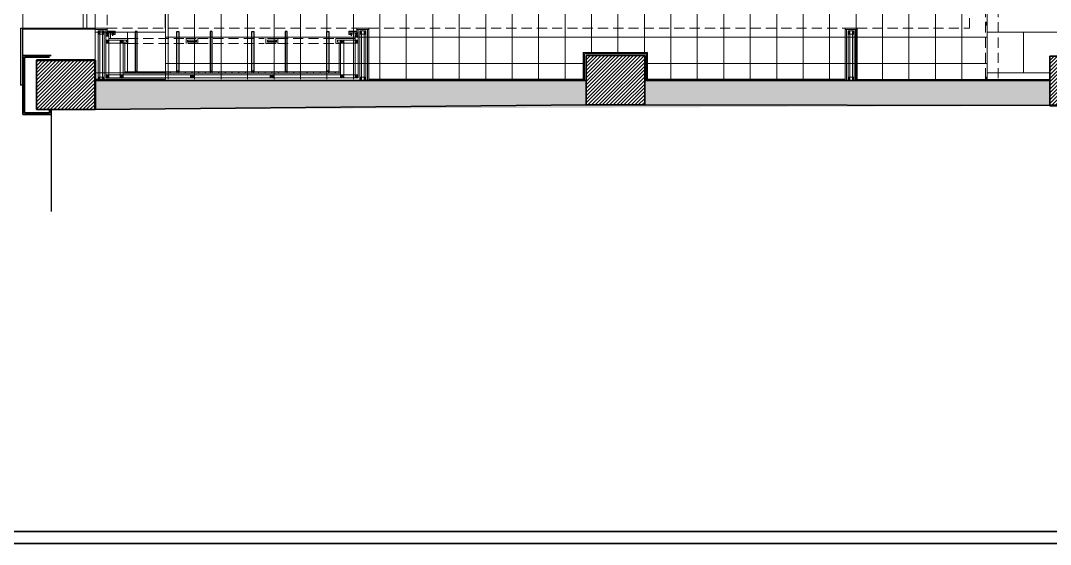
# Model space of a CAD drawing. Header units: millimetres. Extents: x 54215 to 67697, y 23496 to 56611.
# Drawn here: x 56308 to 57592, y 52211 to 52863 of the extents above; entities that cross this region are included whole.
import ezdxf

# ---------------------------------------------------------------- set-up
doc = ezdxf.new("R2010")
doc.units = ezdxf.units.MM
doc.linetypes.add('DASHED', pattern=[19.05, 12.7, -6.35])
for name, color, linetype, lineweight in [('- 0.09', 9, 'Continuous', 9), ('- 0.35', 3, 'Continuous', 35), ('- 0.50', 30, 'Continuous', 50), ('no3_cam kesit arka', 141, 'Continuous', 18), ('no3_cam kesit on', 131, 'Continuous', 18), ('no3_duvar kaplama', 8, 'Continuous', 0), ('no3_duvar mevcut', 4, 'Continuous', 35), ('no3_döşeme kaplama', 8, 'Continuous', 0), ('no3_kutu profil gorunus', 8, 'Continuous', 0), ('no3_kutuprofil kesit', 74, 'Continuous', 18), ('no3_mobilya aydınlatma', 50, 'Continuous', 13), ('no3_paslanmaz gorunus arka', 173, 'Continuous', 13), ('no3_paslanmaz gorunus on', 163, 'Continuous', 15), ('no3_tefriş izdüşüm', 87, 'Continuous', 15)]:
    doc.layers.add(name, color=color, linetype=linetype, lineweight=lineweight)
doc.layers.add('0 rölöve', color=7, linetype='Continuous', true_color=0xf1380e)
doc.layers.add('no3_ahsap kesit on', color=7, linetype='Continuous', lineweight=20, true_color=0xfca103)
doc.layers.add('no3_alçıpan kesit', color=7, linetype='Continuous', lineweight=20, true_color=0xf5003d)

# ---------------------------------------------------------------- blocks, each defined once
blk = doc.blocks.new('plan girişblok')
at = {"layer": '- 0.09'}
h = blk.add_hatch(dxfattribs=at)
h.set_pattern_fill('ANSI31', color=256)
h.set_pattern_definition([(45, (2446.458, 1691.4684), (-2.245064, 2.245064), [])])
h.paths.add_polyline_path([(3742.1, 3361.5), (3669.1, 3361.5), (3669.1, 3300), (3742.1, 3300)])
h.paths.add_polyline_path([(4427.6, 3357), (4354.1, 3357), (4354.1, 3295.5), (4427.6, 3295.5)])
h.paths.add_polyline_path([(5009.1, 3356), (4935.6, 3356), (4935.6, 3294.5), (5009.1, 3294.5)])
h.paths.add_polyline_path([(5006.1, 2568.5), (4933.1, 2568.5), (4933.1, 2507), (5006.1, 2507)])
h.paths.add_polyline_path([(4427.6, 2569.5), (4354.6, 2569.5), (4354.6, 2508), (4427.6, 2508)])
h.paths.add_polyline_path([(3742.1, 2563.5), (3669.1, 2563.5), (3669.1, 2502), (3742.1, 2502)])
at = {"layer": 'no3_duvar kaplama'}
h = blk.add_hatch(color=256, dxfattribs=at)
h.dxf.hatch_style = 1
h.paths.add_polyline_path([(3669.1, 2563.5), (3687.1, 2563.5), (3669.1, 2563.5), (3669.1, 2502), (3687.1, 2502), (5226.7, 2507.9), (5230.3, 3356), (3742.1, 3357), (3687.1, 3361.5), (3669.1, 3361.5), (3669.1, 3294), (3687.1, 3294), (3687.1, 3300), (3669.1, 3300), (3669.1, 3361.5), (3742.1, 3361.5), (3742.1, 3322), (4354.1, 3322), (4354.1, 3357), (4427.6, 3357), (4427.6, 3323), (4935.6, 3323), (4935.6, 3356), (5009.1, 3356), (5009.1, 3319), (5144.6, 3319), (5144.6, 3310.5), (5191.1, 3310.5), (5191.1, 2573), (5169.1, 2573), (5169.1, 2538.5), (5006.1, 2538.5), (5006.1, 2507), (4933.1, 2507), (4933.1, 2538.5), (4427.6, 2538.5), (4427.6, 2508), (4354.6, 2508), (4354.6, 2538.5), (3742.1, 2538.5), (3742.1, 2502), (3669.1, 2502)])
h.paths.add_polyline_path([(5191.1, 2684.9), (5191.1, 2661.6), (5203.3, 2661.6), (5203.3, 2684.9)], flags=17)
at = {"layer": '- 0.35'}
for p, q in [((3652.1, 2569.5), (3652.1, 2496)), ((3687.1, 2569.5), (3652.1, 2569.5)), ((3685.1, 2567.5), (3654.1, 2567.5)), ((3654.1, 2567.5), (3654.1, 2498)), ((3687.1, 2496), (3652.1, 2496)), ((3685.1, 2498), (3654.1, 2498))]:
    blk.add_line(p, q, dxfattribs=at)
at = {"layer": '- 0.35', "color": 2}
for p, q in [((3685.1, 2498), (3685.1, 2502)), ((3687.1, 2496), (3687.1, 2502))]:
    blk.add_line(p, q, dxfattribs=at)
at = {"layer": '- 0.50'}
for p, q in [((3742.1, 2563.5), (3669.1, 2563.5)), ((3742.1, 2563.5), (3742.1, 2502)), ((4933.1, 2507), (5006.1, 2507))]:
    blk.add_line(p, q, dxfattribs=at)
blk.add_line((3652.1, 2569.5), (3652.1, 2603.5))
for points in [[(3792.1, 2550), (3794.6, 2550), (3794.6, 2599.5), (3792.1, 2599.5)], [(3846.6, 2550), (3844.1, 2550), (3844.1, 2599.5), (3846.6, 2599.5)], [(3885.5, 2550), (3888, 2550), (3888, 2599.5), (3885.5, 2599.5)], [(3940, 2550), (3937.5, 2550), (3937.5, 2599.5), (3940, 2599.5)], [(3979, 2550), (3981.5, 2550), (3981.5, 2599.5), (3979, 2599.5)], [(4033.5, 2550), (4031, 2550), (4031, 2599.5), (4033.5, 2599.5)]]:
    blk.add_lwpolyline(points, close=True)
at = {"layer": '0 rölöve'}
blk.add_line((3687.1, 2496), (3687.1, 2375.1), dxfattribs=at)
at = {"layer": 'no3_ahsap kesit on'}
for p, q in [((3757.1, 2603.5), (3742.1, 2603.5)), ((3742.1, 2603.5), (3742.1, 2601.7)), ((3757.1, 2601.7), (3742.1, 2601.7)), ((3755.3, 2597.7), (3767.1, 2597.7)), ((3759.3, 2597.7), (3759.3, 2588.7)), ((3761.1, 2597.7), (3761.1, 2590.5)), ((3765.3, 2595.5), (3765.3, 2597.7)), ((3767.1, 2595.5), (3765.3, 2595.5)), ((3767.1, 2599.5), (3767.1, 2595.5)), ((4058.5, 2599.5), (4058.5, 2595.5)), ((4070.3, 2597.7), (4058.5, 2597.7)), ((4058.5, 2595.5), (4060.3, 2595.5)), ((4060.3, 2595.5), (4060.3, 2597.7)), ((4064.5, 2597.7), (4064.5, 2590.5)), ((4066.3, 2597.7), (4066.3, 2588.7)), ((4083.5, 2603.5), (4068.5, 2603.5)), ((4068.5, 2603.5), (4068.5, 2597.7)), ((4083.5, 2601.7), (4068.5, 2601.7)), ((4070.3, 2601.7), (4070.3, 2597.7)), ((4692.5, 2603.5), (4677.5, 2603.5)), ((4677.5, 2603.5), (4677.5, 2538.5)), ((4692.5, 2601.7), (4677.5, 2601.7)), ((4679.3, 2601.7), (4679.3, 2538.5)), ((3777.3, 2586.3), (3777.3, 2545.5)), ((3779.1, 2584.5), (3779.1, 2547.5)), ((4046.5, 2584.5), (4046.5, 2547.5)), ((4048.3, 2586.3), (4048.3, 2545.5)), ((3777.3, 2547.5), (4048.3, 2547.5)), ((3777.3, 2545.5), (4048.3, 2545.5))]:
    blk.add_line(p, q, dxfattribs=at)
for points in [[(3757.1, 2597.7), (3757.1, 2603.5), (3742.1, 2603.5)], [(3755.3, 2597.7), (3755.3, 2601.7), (3742.1, 2601.7)], [(4083.5, 2538.5), (4083.5, 2603.5), (4068.5, 2603.5)], [(4081.7, 2538.5), (4081.7, 2601.7), (4068.5, 2601.7)], [(4692.5, 2538.5), (4692.5, 2603.5), (4677.5, 2603.5)], [(4690.7, 2538.5), (4690.7, 2601.7), (4677.5, 2601.7)], [(3759.3, 2590.5), (3783.1, 2590.5), (3783.1, 2584.5), (3777.3, 2584.5)], [(3759.3, 2588.7), (3781.3, 2588.7), (3781.3, 2586.3), (3777.3, 2586.3)], [(4066.3, 2590.5), (4042.5, 2590.5), (4042.5, 2584.5), (4048.3, 2584.5)], [(4066.3, 2588.7), (4044.3, 2588.7), (4044.3, 2586.3), (4048.3, 2586.3)], [(3779.1, 2547.5), (3783.8, 2547.5), (3783.8, 2549), (3783.5, 2549.3), (3779.1, 2549.3)], [(3885.6, 2549.3), (3880.1, 2549.3), (3879.8, 2549), (3879.8, 2547.5), (3885.6, 2547.5)], [(3937.8, 2547.5), (3945.8, 2547.5), (3945.8, 2549), (3945.5, 2549.3), (3940.1, 2549.3)], [(4046.5, 2549.3), (4042.1, 2549.3), (4041.8, 2549), (4041.8, 2547.5), (4046.5, 2547.5)]]:
    blk.add_lwpolyline(points, dxfattribs=at)
for points in [[(3857.9, 2588.7), (3857.9, 2586.9), (3867.9, 2586.9), (3867.9, 2588.7)], [(3957.6, 2588.7), (3957.6, 2586.9), (3967.6, 2586.9), (3967.6, 2588.7)], [(3792.1, 2549), (3791.8, 2549.3), (3784.4, 2549.3), (3784.1, 2549), (3784.1, 2547.5), (3792.1, 2547.5)], [(3802.6, 2549), (3802.3, 2549.3), (3794.9, 2549.3), (3794.6, 2549), (3794.6, 2547.5), (3802.6, 2547.5)], [(3810.9, 2549), (3810.6, 2549.3), (3803.2, 2549.3), (3802.9, 2549), (3802.9, 2547.5), (3810.9, 2547.5)], [(3819.2, 2549), (3818.9, 2549.3), (3811.5, 2549.3), (3811.2, 2549), (3811.2, 2547.5), (3819.2, 2547.5)], [(3827.5, 2549), (3827.2, 2549.3), (3819.8, 2549.3), (3819.5, 2549), (3819.5, 2547.5), (3827.5, 2547.5)], [(3835.8, 2549), (3835.5, 2549.3), (3828.1, 2549.3), (3827.8, 2549), (3827.8, 2547.5), (3835.8, 2547.5)], [(3844.1, 2549), (3843.8, 2549.3), (3836.4, 2549.3), (3836.1, 2549), (3836.1, 2547.5), (3844.1, 2547.5)], [(3854.6, 2549), (3854.3, 2549.3), (3846.9, 2549.3), (3846.6, 2549), (3846.6, 2547.5), (3854.6, 2547.5)], [(3862.9, 2549), (3862.6, 2549.3), (3855.2, 2549.3), (3854.9, 2549), (3854.9, 2547.5), (3862.9, 2547.5)], [(3871.2, 2549), (3870.9, 2549.3), (3863.5, 2549.3), (3863.2, 2549), (3863.2, 2547.5), (3871.2, 2547.5)], [(3879.5, 2549), (3879.2, 2549.3), (3871.8, 2549.3), (3871.5, 2549), (3871.5, 2547.5), (3879.5, 2547.5)], [(3896.1, 2549), (3895.8, 2549.3), (3888.4, 2549.3), (3888.1, 2549), (3888.1, 2547.5), (3896.1, 2547.5)], [(3904.4, 2549), (3904.1, 2549.3), (3896.7, 2549.3), (3896.4, 2549), (3896.4, 2547.5), (3904.4, 2547.5)], [(3912.7, 2549), (3912.4, 2549.3), (3905, 2549.3), (3904.7, 2549), (3904.7, 2547.5), (3912.7, 2547.5)], [(3921, 2549), (3920.7, 2549.3), (3913.3, 2549.3), (3913, 2549), (3913, 2547.5), (3921, 2547.5)], [(3929.3, 2549), (3929, 2549.3), (3921.6, 2549.3), (3921.3, 2549), (3921.3, 2547.5), (3929.3, 2547.5)], [(3937.6, 2549), (3937.3, 2549.3), (3929.9, 2549.3), (3929.6, 2549), (3929.6, 2547.5), (3937.6, 2547.5)], [(3954.1, 2549), (3953.8, 2549.3), (3946.4, 2549.3), (3946.1, 2549), (3946.1, 2547.5), (3954.1, 2547.5)], [(3962.4, 2549), (3962.1, 2549.3), (3954.7, 2549.3), (3954.4, 2549), (3954.4, 2547.5), (3962.4, 2547.5)], [(3970.7, 2549), (3970.4, 2549.3), (3963, 2549.3), (3962.7, 2549), (3962.7, 2547.5), (3970.7, 2547.5)], [(3979, 2549), (3978.7, 2549.3), (3971.3, 2549.3), (3971, 2549), (3971, 2547.5), (3979, 2547.5)], [(3989.5, 2549), (3989.2, 2549.3), (3981.8, 2549.3), (3981.5, 2549), (3981.5, 2547.5), (3989.5, 2547.5)], [(3997.8, 2549), (3997.5, 2549.3), (3990.1, 2549.3), (3989.8, 2549), (3989.8, 2547.5), (3997.8, 2547.5)], [(4006.1, 2549), (4005.8, 2549.3), (3998.4, 2549.3), (3998.1, 2549), (3998.1, 2547.5), (4006.1, 2547.5)], [(4014.4, 2549), (4014.1, 2549.3), (4006.7, 2549.3), (4006.4, 2549), (4006.4, 2547.5), (4014.4, 2547.5)], [(4022.7, 2549), (4022.4, 2549.3), (4015, 2549.3), (4014.7, 2549), (4014.7, 2547.5), (4022.7, 2547.5)], [(4031, 2549), (4030.7, 2549.3), (4023.3, 2549.3), (4023, 2549), (4023, 2547.5), (4031, 2547.5)], [(4041.5, 2549), (4041.2, 2549.3), (4033.8, 2549.3), (4033.5, 2549), (4033.5, 2547.5), (4041.5, 2547.5)]]:
    blk.add_lwpolyline(points, close=True, dxfattribs=at)
at = {"layer": 'no3_alçıpan kesit'}
for p, q in [((3652.1, 2603.5), (3742.1, 2603.5)), ((3652.1, 2602.3), (3742.1, 2602.3)), ((3757.1, 2599.5), (3767.1, 2599.5)), ((4068.5, 2599.5), (4058.5, 2599.5))]:
    blk.add_line(p, q, dxfattribs=at)
for points in [[(4351.4, 2538.5), (4351.4, 2572.7), (4430.8, 2572.7), (4430.8, 2538.5)], [(4352.6, 2538.5), (4352.6, 2571.5), (4429.6, 2571.5), (4429.6, 2538.5)]]:
    blk.add_lwpolyline(points, dxfattribs=at)
at = {"layer": 'no3_cam kesit arka'}
for points in [[(3757.1, 2599.5), (3767.1, 2599.5), (3767.1, 2599.9), (3757.1, 2599.9)], [(4068.5, 2599.5), (4058.5, 2599.5), (4058.5, 2599.9), (4068.5, 2599.9)]]:
    blk.add_lwpolyline(points, close=True, dxfattribs=at)
at = {"layer": 'no3_cam kesit on'}
blk.add_lwpolyline([(4351, 2540), (4351, 2573.1), (4431.2, 2573.1), (4431.2, 2540)], dxfattribs=at)
at = {"layer": 'no3_duvar kaplama', "linetype": 'DASHED'}
for p, q in [((4832.8, 2603.5), (4832.8, 2934.3)), ((3757.1, 2603.5), (4068.5, 2603.5)), ((4083.5, 2603.5), (4677.5, 2603.5)), ((4692.5, 2603.5), (4832.8, 2603.5)), ((3783.1, 2590.5), (3855.5, 2590.5)), ((3783.1, 2584.5), (3855.5, 2584.5)), ((3870.3, 2590.5), (3952.8, 2590.5)), ((3870.3, 2584.5), (3952.8, 2584.5)), ((3970, 2590.5), (4042.5, 2590.5)), ((3970, 2584.5), (4042.5, 2584.5))]:
    blk.add_line(p, q, dxfattribs=at)
at = {"layer": 'no3_duvar kaplama'}
for p, q in [((4083.5, 2540), (4351.4, 2540)), ((4083.5, 2539), (4351.4, 2539)), ((4430.8, 2540), (4677.5, 2540)), ((4430.8, 2539), (4677.5, 2539)), ((4692.5, 2539.5), (4933.1, 2539.5))]:
    blk.add_line(p, q, dxfattribs=at)
at = {"layer": 'no3_duvar kaplama', "linetype": 'DASHED'}
blk.add_lwpolyline([(3695, 2811.5), (3737.1, 2811.5, -0.414214), (3757.1, 2791.5), (3757.1, 2603.5)], format="xyb", dxfattribs=at)
for points in [[(3855.5, 2590.5), (3870.3, 2590.5), (3870.3, 2584.5), (3855.5, 2584.5)], [(3857.3, 2588.7), (3868.5, 2588.7), (3868.5, 2586.1), (3857.3, 2586.1)], [(3970, 2590.5), (3955.2, 2590.5), (3955.2, 2584.5), (3970, 2584.5)], [(3968.2, 2588.7), (3957, 2588.7), (3957, 2586.1), (3968.2, 2586.1)]]:
    blk.add_lwpolyline(points, close=True, dxfattribs=at)
at = {"layer": 'no3_duvar mevcut'}
for p, q in [((4354.6, 2508), (4354.6, 2569.5)), ((4354.6, 2569.5), (4427.6, 2569.5)), ((4427.6, 2569.5), (4427.6, 2508)), ((3669.1, 2563.5), (3669.1, 2502)), ((3742.1, 2563.5), (3669.1, 2563.5)), ((3742.1, 2563.5), (3742.1, 2502)), ((4933.1, 2507), (4933.1, 2568.5)), ((4933.1, 2568.5), (5006.1, 2568.5)), ((3742.1, 2538.5), (4354.6, 2538.5)), ((4427.6, 2538.5), (4933.1, 2538.5)), ((4354.6, 2508), (3742.1, 2502)), ((4354.6, 2508), (4427.6, 2508)), ((4933.1, 2507), (4427.6, 2508)), ((3742.1, 2502), (3669.1, 2502))]:
    blk.add_line(p, q, dxfattribs=at)
at = {"layer": 'no3_kutu profil gorunus'}
for p, q in [((3745.9, 2596.2), (3745.9, 2542.5)), ((3747.9, 2600.2), (3751.3, 2600.2)), ((3753.3, 2596.2), (3753.3, 2542.5)), ((4072.3, 2596.2), (4072.3, 2542.5)), ((4074.3, 2600.2), (4077.7, 2600.2)), ((4079.7, 2596.2), (4079.7, 2542.5)), ((4681.3, 2596.2), (4681.3, 2542.5)), ((4683.3, 2600.2), (4686.7, 2600.2)), ((4688.7, 2596.2), (4688.7, 2542.5)), ((3755.3, 2541.5), (3755.3, 2593.7)), ((4070.3, 2593.7), (4070.3, 2588.7)), ((4070.3, 2584.7), (4070.3, 2543.5)), ((4048.3, 2541.5), (3755.3, 2541.5)), ((4066.3, 2541.5), (4052.3, 2541.5))]:
    blk.add_line(p, q, dxfattribs=at)
for points in [[(3747.9, 2596.2), (3751.3, 2596.2), (3751.3, 2542.5), (3747.9, 2542.5)], [(4074.3, 2596.2), (4077.7, 2596.2), (4077.7, 2542.5), (4074.3, 2542.5)], [(4683.3, 2596.2), (4686.7, 2596.2), (4686.7, 2542.5), (4683.3, 2542.5)], [(3759.3, 2584.7), (3773.3, 2584.7), (3773.3, 2545.5), (3759.3, 2545.5)], [(4052.3, 2584.7), (4066.3, 2584.7), (4066.3, 2545.5), (4052.3, 2545.5)]]:
    blk.add_lwpolyline(points, close=True, dxfattribs=at)
at = {"layer": 'no3_kutuprofil kesit'}
for p, q in [((3745.9, 2596.2), (3747.9, 2600.2)), ((3747.9, 2596.2), (3745.9, 2600.2)), ((3751.3, 2596.2), (3753.3, 2600.2)), ((3753.3, 2596.2), (3751.3, 2600.2)), ((3755.3, 2593.7), (3759.3, 2597.7)), ((3759.3, 2593.7), (3755.3, 2597.7)), ((4066.3, 2593.7), (4070.3, 2597.7)), ((4070.3, 2593.7), (4066.3, 2597.7)), ((4072.3, 2596.2), (4074.3, 2600.2)), ((4074.3, 2596.2), (4072.3, 2600.2)), ((4077.7, 2596.2), (4079.7, 2600.2)), ((4079.7, 2596.2), (4077.7, 2600.2)), ((4681.3, 2596.2), (4683.3, 2600.2)), ((4683.3, 2596.2), (4681.3, 2600.2)), ((4686.7, 2596.2), (4688.7, 2600.2)), ((4688.7, 2596.2), (4686.7, 2600.2)), ((3755.3, 2584.7), (3759.3, 2588.7)), ((3759.3, 2584.7), (3755.3, 2588.7)), ((3773.3, 2584.7), (3777.3, 2588.7)), ((3777.3, 2584.7), (3773.3, 2588.7)), ((4048.3, 2584.7), (4052.3, 2588.7)), ((4052.3, 2584.7), (4048.3, 2588.7)), ((4066.3, 2584.7), (4070.3, 2588.7)), ((4070.3, 2584.7), (4066.3, 2588.7)), ((3755.3, 2541.5), (3759.3, 2545.5)), ((3759.3, 2541.5), (3755.3, 2545.5)), ((3773.3, 2541.5), (3777.3, 2545.5)), ((3777.3, 2541.5), (3773.3, 2545.5)), ((3860.9, 2541.5), (3864.9, 2545.5)), ((3864.9, 2541.5), (3860.9, 2545.5)), ((3960.6, 2541.5), (3964.6, 2545.5)), ((3964.6, 2541.5), (3960.6, 2545.5)), ((4048.3, 2541.5), (4052.3, 2545.5)), ((4052.3, 2541.5), (4048.3, 2545.5)), ((4066.3, 2541.5), (4070.3, 2545.5)), ((4070.3, 2541.5), (4066.3, 2545.5)), ((3745.9, 2538.5), (3747.9, 2542.5)), ((3747.9, 2538.5), (3745.9, 2542.5)), ((3751.3, 2538.5), (3753.3, 2542.5)), ((3753.3, 2538.5), (3751.3, 2542.5)), ((4072.3, 2538.5), (4074.3, 2542.5)), ((4074.3, 2538.5), (4072.3, 2542.5)), ((4077.7, 2538.5), (4079.7, 2542.5)), ((4079.7, 2538.5), (4077.7, 2542.5)), ((4681.3, 2538.5), (4683.3, 2542.5)), ((4683.3, 2538.5), (4681.3, 2542.5)), ((4686.7, 2538.5), (4688.7, 2542.5)), ((4688.7, 2538.5), (4686.7, 2542.5))]:
    blk.add_line(p, q, dxfattribs=at)
for points in [[(3652.1, 2603.5), (3649.1, 2603.5), (3649.1, 2532.7), (3652.1, 2532.7)], [(3652.1, 2603.3), (3649.3, 2603.3), (3649.3, 2532.9), (3652.1, 2532.9)]]:
    blk.add_lwpolyline(points, dxfattribs=at)
for points in [[(3745.9, 2596.2), (3747.9, 2596.2), (3747.9, 2600.2), (3745.9, 2600.2)], [(3751.3, 2596.2), (3753.3, 2596.2), (3753.3, 2600.2), (3751.3, 2600.2)], [(3755.3, 2593.7), (3759.3, 2593.7), (3759.3, 2597.7), (3755.3, 2597.7)], [(4066.3, 2593.7), (4070.3, 2593.7), (4070.3, 2597.7), (4066.3, 2597.7)], [(4072.3, 2596.2), (4074.3, 2596.2), (4074.3, 2600.2), (4072.3, 2600.2)], [(4077.7, 2596.2), (4079.7, 2596.2), (4079.7, 2600.2), (4077.7, 2600.2)], [(4681.3, 2596.2), (4683.3, 2596.2), (4683.3, 2600.2), (4681.3, 2600.2)], [(4686.7, 2596.2), (4688.7, 2596.2), (4688.7, 2600.2), (4686.7, 2600.2)], [(3755.3, 2584.7), (3759.3, 2584.7), (3759.3, 2588.7), (3755.3, 2588.7)], [(3773.3, 2584.7), (3777.3, 2584.7), (3777.3, 2588.7), (3773.3, 2588.7)], [(4048.3, 2584.7), (4052.3, 2584.7), (4052.3, 2588.7), (4048.3, 2588.7)], [(4066.3, 2584.7), (4070.3, 2584.7), (4070.3, 2588.7), (4066.3, 2588.7)], [(3755.3, 2541.5), (3759.3, 2541.5), (3759.3, 2545.5), (3755.3, 2545.5)], [(3773.3, 2541.5), (3777.3, 2541.5), (3777.3, 2545.5), (3773.3, 2545.5)], [(3860.9, 2541.5), (3864.9, 2541.5), (3864.9, 2545.5), (3860.9, 2545.5)], [(3960.6, 2541.5), (3964.6, 2541.5), (3964.6, 2545.5), (3960.6, 2545.5)], [(4048.3, 2541.5), (4052.3, 2541.5), (4052.3, 2545.5), (4048.3, 2545.5)], [(4066.3, 2541.5), (4070.3, 2541.5), (4070.3, 2545.5), (4066.3, 2545.5)], [(3745.9, 2538.5), (3747.9, 2538.5), (3747.9, 2542.5), (3745.9, 2542.5)], [(3751.3, 2538.5), (3753.3, 2538.5), (3753.3, 2542.5), (3751.3, 2542.5)], [(4072.3, 2538.5), (4074.3, 2538.5), (4074.3, 2542.5), (4072.3, 2542.5)], [(4077.7, 2538.5), (4079.7, 2538.5), (4079.7, 2542.5), (4077.7, 2542.5)], [(4681.3, 2538.5), (4683.3, 2538.5), (4683.3, 2542.5), (4681.3, 2542.5)], [(4686.7, 2538.5), (4688.7, 2538.5), (4688.7, 2542.5), (4686.7, 2542.5)]]:
    blk.add_lwpolyline(points, close=True, dxfattribs=at)
at = {"layer": 'no3_mobilya aydınlatma'}
for p, q in [((3763.6, 2595.5), (3764.5, 2594.6)), ((3763.6, 2595.5), (3763.6, 2594.2)), ((4062.1, 2595.5), (4061.2, 2594.6)), ((4062.1, 2595.5), (4062.1, 2594.2))]:
    blk.add_line(p, q, dxfattribs=at)
for centre in [(3763.6, 2596.1), (4062.1, 2596.1)]:
    blk.add_circle(centre, 0.615, dxfattribs=at)
at = {"layer": 'no3_paslanmaz gorunus arka'}
blk.add_lwpolyline([(3652.1, 2603.5), (3742.1, 2603.5), (3742.1, 2803.5), (3652.1, 2803.5)], close=True, dxfattribs=at)
at = {"layer": 'no3_paslanmaz gorunus on'}
for points in [[(3794.3, 2547.5), (3794.6, 2547.5), (3794.6, 2550), (3792.1, 2550), (3792.1, 2547.5), (3792.4, 2547.5)], [(3794.3, 2547.5), (3794.3, 2549.7), (3792.4, 2549.7), (3792.4, 2547.5)], [(3846.3, 2547.5), (3846.6, 2547.5), (3846.6, 2550), (3844.1, 2550), (3844.1, 2547.5), (3844.4, 2547.5)], [(3846.3, 2547.5), (3846.3, 2549.7), (3844.4, 2549.7), (3844.4, 2547.5)], [(3887.8, 2547.5), (3888.1, 2547.5), (3888.1, 2550), (3885.6, 2550), (3885.6, 2547.5), (3885.9, 2547.5)], [(3887.8, 2547.5), (3887.8, 2549.7), (3885.9, 2549.7), (3885.9, 2547.5)], [(3939.8, 2547.5), (3940.1, 2547.5), (3940.1, 2550), (3937.6, 2550), (3937.6, 2547.5), (3937.9, 2547.5)], [(3939.8, 2547.5), (3939.8, 2549.7), (3937.9, 2549.7), (3937.9, 2547.5)], [(3981.2, 2547.5), (3981.5, 2547.5), (3981.5, 2550), (3979, 2550), (3979, 2547.5), (3979.3, 2547.5)], [(3981.2, 2547.5), (3981.2, 2549.7), (3979.3, 2549.7), (3979.3, 2547.5)], [(4033.2, 2547.5), (4033.5, 2547.5), (4033.5, 2550), (4031, 2550), (4031, 2547.5), (4031.3, 2547.5)], [(4033.2, 2547.5), (4033.2, 2549.7), (4031.3, 2549.7), (4031.3, 2547.5)]]:
    blk.add_lwpolyline(points, dxfattribs=at)
at = {"layer": 'no3_tefriş izdüşüm', "linetype": 'DASHED'}
for p, q in [((4852.8, 2744.3), (4852.8, 2539.8)), ((4854.8, 2744.3), (4854.8, 2539.8)), ((4868.5, 2744.3), (4868.5, 2538.5)), ((4852.8, 2611.1), (4854.8, 2607.1)), ((4852.8, 2607.1), (4854.8, 2611.1)), ((4852.8, 2542.5), (4854.8, 2538.5)), ((4852.8, 2538.5), (4854.8, 2542.5))]:
    blk.add_line(p, q, dxfattribs=at)
for points in [[(4854.8, 2607.1), (4852.8, 2607.1), (4852.8, 2611.1), (4854.8, 2611.1)], [(4854.8, 2538.5), (4852.8, 2538.5), (4852.8, 2542.5), (4854.8, 2542.5)]]:
    blk.add_lwpolyline(points, close=True, dxfattribs=at)

msp = doc.modelspace()

# ---------------------------------------------------------------- hatches: boundary and pattern name
at = {"layer": 'no3_döşeme kaplama', "lineweight": 5}
h = msp.add_hatch(dxfattribs=at)
h.set_pattern_fill('AR-B816', color=256, scale=0.25, style=0)
h.set_pattern_definition([(0, (45722.57, 20133.716), (0, 50.8), []), (90, (45722.57, 20133.716), (-50.8, 50.8), [50.8, -50.8])])
h.paths.add_polyline_path([(57529.235, 53204.52), (57513.535, 53204.52), (57282.865, 53204.52), (57282.865, 53015.72), (56488.835, 53015.72), (56488.835, 52790.22), (56400.835, 52790.22), (56400.835, 52853.72), (56385.835, 52853.72), (56385.835, 53038.72), (56340.913, 53038.72), (56340.913, 53190.72), (57022.618, 53190.72), (57038.602, 53192.966), (57050.531, 53197.879), (57063.631, 53207.708), (57070.584, 53216.112), (57075.624, 53225.175), (57079.159, 53235.79), (57080.503, 53245.069), (57080.618, 53248.72), (57080.618, 53541.72), (57090.335, 53541.72), (57090.335, 53573.22), (57280.888, 53573.22), (57263.648, 53572.621), (57256.072, 53571.977), (57249.125, 53571.181), (57240.192, 53569.863), (57231.039, 53568.166), (57220.109, 53565.668), (57209.158, 53562.635), (57197.249, 53558.711), (57184.737, 53553.85), (57170.378, 53547.275), (57156.755, 53539.968), (57144.685, 53532.534), (57132.423, 53523.952), (57122.845, 53516.436), (57114.956, 53509.644), (57125.447, 53497.963), (57151.875, 53518.467), (57180.969, 53534.968), (57212.13, 53547.127), (57244.713, 53554.69), (57278.043, 53557.503), (57311.432, 53555.506), (57344.189, 53548.742), (57375.638, 53537.35), (57405.128, 53521.565), (57432.049, 53501.714), (57455.845, 53478.207), (57476.024, 53451.531), (57492.169, 53422.236), (57503.945, 53390.929), (57506.845, 53380.296), (57522.002, 53384.307), (57516.746, 53402.593), (57512.849, 53413.55), (57506.189, 53429.324), (57498.372, 53444.755), (57489.973, 53458.87), (57479.122, 53474.457), (57466.343, 53490.038), (57455.456, 53501.507), (57443.417, 53512.645), (57429.729, 53523.671), (57420.706, 53530.118), (57409.116, 53537.552), (57395.816, 53545.025), (57379.735, 53552.699), (57361.606, 53559.736), (57346.917, 53564.281), (57330.257, 53568.264), (57314.108, 53570.988), (57302.458, 53572.282), (57294.029, 53572.872), (57283.501, 53573.207), (57594.335, 53573.22), (57594.335, 53544.72), (57664.835, 53544.72), (57664.835, 53453.22), (57849.835, 53453.22), (57849.835, 52823.22), (57827.899, 52823.22), (57827.899, 52788.72), (57664.835, 52788.72), (57664.835, 52818.72), (57591.835, 52818.72), (57591.835, 52788.72), (57513.535, 52788.72), (57513.535, 52994.52), (57529.235, 52994.52)])
h = msp.add_hatch(dxfattribs=at)
h.set_pattern_fill('_USER', color=256, scale=33, pattern_type=0)
h.set_pattern_definition([(0, (44479.996, 55614.612), (0, 33), []), (90, (44479.996, 55614.612), (-33, 2e-15), [])])
h.paths.add_polyline_path([(57513.535, 52789.72), (57351.29, 52789.72), (57089.535, 52789.72), (57089.535, 52823.32), (57009.735, 52823.32), (57009.735, 52790.22), (56488.835, 52790.22), (56488.835, 52853.72), (56488.835, 53015.72), (57282.865, 53015.72), (57282.865, 53204.52), (57513.535, 53204.52)])

# ---------------------------------------------------------------- linework, layer by layer
at = {"color": 252, "const_width": 2.135}
for points in [[(58549.046, 52211.617), (55059.324, 52211.617), (55059.324, 54011.617), (58549.046, 54011.617), (58549.046, 52872.569, -0.41421356), (58523.96, 52847.482), (58145.153, 52847.482, 0.41421356), (58135.119, 52837.448), (58135.119, 52593.61, 0.41421356), (58145.153, 52583.575), (58523.96, 52583.575, -0.41421356), (58549.046, 52558.489), (58549.046, 52211.617)], [(58533.994, 52872.569, -0.41421356), (58523.96, 52862.534), (58145.153, 52862.534, 0.41421356), (58120.067, 52837.448), (58120.067, 52593.61, 0.41421356), (58145.153, 52568.524), (58523.96, 52568.524, -0.41421356), (58533.994, 52558.489), (58533.994, 52226.669), (55074.376, 52226.669), (55074.376, 53996.565), (58533.994, 53996.565), (58533.994, 52872.569)]]:
    msp.add_lwpolyline(points, format="xyb", dxfattribs=at)
msp.add_lwpolyline([(56488.835, 52853.72), (56488.835, 53015.72), (57282.865, 53015.72), (57282.865, 53204.52), (57374.865, 53204.52), (57374.865, 53204.52), (57522.002, 53204.52)])
at = {"layer": 'no3_döşeme kaplama', "color": 3, "lineweight": 5}
for points in [[(57664.835, 52818.72), (57591.835, 52818.72), (57591.835, 52788.72), (57513.535, 52788.72), (57513.535, 52994.52), (57529.235, 52994.52), (57529.235, 53204.52), (57513.535, 53204.52), (57282.865, 53204.52), (57282.865, 53015.72), (56488.835, 53015.72), (56488.835, 52790.22)], [(56488.835, 52790.22), (56400.835, 52790.22), (56400.835, 52853.72), (56385.835, 52853.72), (56385.835, 53038.72)]]:
    msp.add_lwpolyline(points, dxfattribs=at)

# ---------------------------------------------------------------- block references
at = {"layer": '0 rölöve'}
msp.add_blockref('plan girişblok', (52658.765, 50250.261), dxfattribs=at)

doc.saveas('drawing.dxf')
